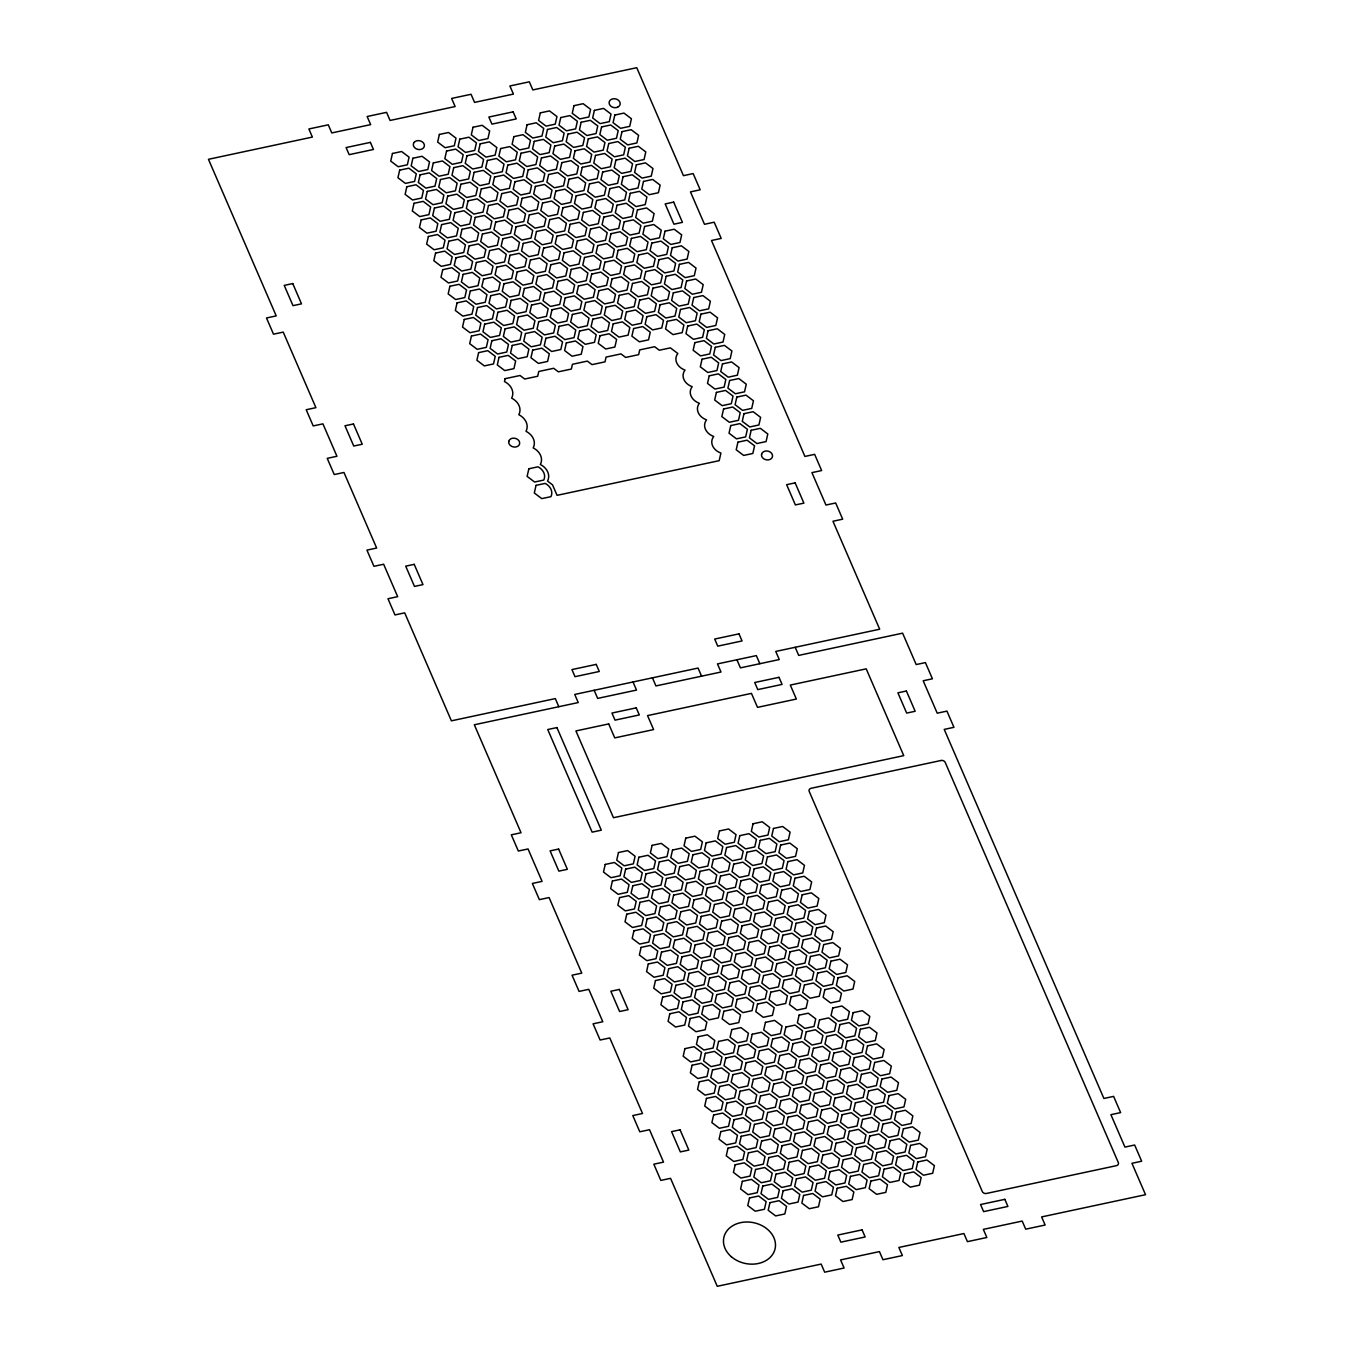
<?xml version="1.0" encoding="UTF-8"?>
<svg xmlns="http://www.w3.org/2000/svg" width="1354" height="1354" viewBox="0 0 1354 1354"><rect width="100%" height="100%" fill="white"/><g stroke="black" fill="none" stroke-linecap="round" stroke-linejoin="round"><path stroke-width="1.5" d="M795.187 647.297L798.691 655.404L902.61 633.164L916.184 664.56L925.408 662.597L932.415 678.794L923.191 680.774L937.222 713.186L946.937 711.104L953.944 727.318L944.229 729.4L1103.899 1098.466L1113.614 1096.385L1120.621 1112.599L1110.906 1114.68L1124.937 1147.092L1134.652 1145.01L1141.659 1161.224L1131.944 1163.306L1145.535 1194.702L1041.615 1216.924L1045.119 1225.031L1025.706 1229.178L1022.202 1221.071L983.342 1229.381L986.846 1237.488L967.433 1241.652L963.913 1233.545L898.87 1247.457L902.373 1255.564L882.943 1259.711L879.44 1251.604L840.58 1259.914L844.101 1268.021L824.671 1272.185L821.167 1264.077L717.248 1286.3L670.552 1178.335L660.837 1180.417L653.83 1164.203L663.528 1162.121L649.514 1129.71L639.799 1131.792L632.792 1115.578L642.507 1113.496L609.808 1037.959L600.11 1040.024L593.086 1023.827L602.801 1021.745L588.787 989.334L579.072 991.416L572.048 975.202L581.763 973.12L549.081 897.567L539.366 899.648L532.359 883.451L542.074 881.369L528.043 848.958L518.328 851.023L511.321 834.826L521.036 832.744L474.323 724.779L578.243 702.557L574.722 694.45L698.055 668.064L701.575 676.171M759.848 663.714L756.344 655.607L717.485 663.917L720.988 672.024L655.945 685.936L652.425 677.829M736.914 659.753L740.418 667.861L779.278 659.55L775.757 651.443L879.677 629.221L832.964 521.256L842.679 519.174L835.672 502.977L825.957 505.042L811.926 472.631L821.641 470.549L814.634 454.352L804.919 456.433L711.493 240.504L721.208 238.422L714.201 222.208L704.486 224.29L690.472 191.879L700.17 189.797L693.163 173.583L683.448 175.665L636.752 67.7L532.833 89.923L529.329 81.815L509.899 85.979L513.42 94.086L474.56 102.396L471.057 94.289L451.627 98.436L455.13 106.543L390.087 120.455L386.567 112.348L367.154 116.512L370.657 124.619L331.798 132.929L328.294 124.822L308.881 128.969L312.385 137.076L208.465 159.298L276.216 315.888L266.501 317.97L273.508 334.184L283.223 332.102L315.905 407.656L306.207 409.737L313.214 425.935L322.929 423.853L336.943 456.281L327.228 458.346L334.252 474.56L343.967 472.478L376.649 548.031L366.934 550.113L373.941 566.311L383.656 564.246L397.67 596.657L387.972 598.739L394.979 614.936L404.694 612.854L451.39 720.836L555.309 698.596L558.813 706.703M633.012 681.976L636.515 690.083L597.656 698.393L594.152 690.286M508.715 441.404C508.122 445.771 513.775 448.292 517.313 446.515A5.568 4.417 12.1 0 0 519.597 443.807C520.461 438.002 510.407 435.802 508.715 441.404M761.591 454.233L761.523 455.401A5.568 4.417 12.1 0 0 764.671 459.294L766.059 459.751A5.568 4.417 12.1 0 0 771.255 458.651L772.034 457.72A5.568 4.417 12.1 0 0 768.7 451.322A5.568 4.417 12.1 0 0 761.591 454.233M392.457 153.476L390.731 161.092L398.194 166.745L407.368 164.782L409.077 157.166L401.63 151.513L392.457 153.476M399.65 170.147L397.941 177.746L405.388 183.399L414.578 181.436L416.287 173.82L408.84 168.184L399.65 170.147M412.885 158.249L411.176 165.865L418.623 171.501L427.813 169.538L429.523 161.938L422.076 156.285L412.885 158.249M406.826 186.734L405.117 194.35L412.564 199.986L421.754 198.022L423.463 190.423L416.017 184.77L406.826 186.734M420.078 174.835L418.352 182.451L425.816 188.104L434.989 186.141L436.699 178.525L429.252 172.872L420.078 174.835M414.019 203.32L412.293 210.936L419.757 216.589L428.93 214.626L430.64 207.01L423.193 201.357L414.019 203.32M439.373 134.452L437.647 142.068L445.111 147.721L454.284 145.758L455.993 138.142L448.546 132.489L439.373 134.452M433.314 162.937L431.587 170.553L439.051 176.206L448.225 174.243L449.934 166.627L442.487 160.974L433.314 162.937M427.255 191.422L425.528 199.038L432.992 204.691L442.166 202.728L443.875 195.111L436.428 189.458L427.255 191.422M421.196 219.907L419.469 227.523L426.933 233.176L436.106 231.212L437.816 223.596L430.369 217.943L421.196 219.907M446.549 151.056L444.823 158.655L452.287 164.308L461.46 162.345L463.186 154.728L455.723 149.092L446.549 151.056M440.49 179.54L438.764 187.14L446.228 192.793L455.401 190.829L457.127 183.213L449.663 177.577L440.49 179.54M434.431 208.025L432.705 215.624L440.168 221.277L449.342 219.314L451.068 211.698L443.604 206.062L434.431 208.025M428.372 236.493L426.645 244.109L434.109 249.762L443.283 247.799L445.009 240.183L437.545 234.547L428.372 236.493M459.785 139.157L458.058 146.774L465.522 152.41L474.695 150.446L476.422 142.847L468.958 137.194L459.785 139.157M453.725 167.642L451.999 175.258L459.463 180.894L468.636 178.931L470.363 171.332L462.899 165.679L453.725 167.642M447.666 196.127L445.94 203.743L453.404 209.379L462.577 207.416L464.304 199.817L456.84 194.164L447.666 196.127M441.607 224.612L439.881 232.228L447.345 237.864L456.518 235.901L458.244 228.301L450.78 222.648L441.607 224.612M435.548 253.096L433.822 260.713L441.286 266.349L450.459 264.385L452.185 256.786L444.721 251.133L435.548 253.096M473.02 127.259L471.294 134.875L478.757 140.528L487.931 138.565L489.657 130.949L482.193 125.296L473.02 127.259M466.961 155.744L465.234 163.36L472.698 169.013L481.872 167.05L483.598 159.433L476.134 153.781L466.961 155.744M460.902 184.229L459.175 191.845L466.639 197.498L475.813 195.535L477.539 187.918L470.075 182.265L460.902 184.229M454.842 212.713L453.116 220.33L460.58 225.983L469.753 224.019L471.48 216.403L464.016 210.75L454.842 212.713M448.783 241.198L447.057 248.814L454.521 254.467L463.694 252.504L465.421 244.888L457.957 239.235L448.783 241.198M442.724 269.683L440.998 277.299L448.462 282.952L457.635 280.989L459.361 273.373L451.897 267.72L442.724 269.683M480.196 143.846L478.47 151.462L485.934 157.115L495.107 155.151L496.833 147.535L489.369 141.882L480.196 143.846M474.137 172.33L472.411 179.947L479.875 185.6L489.048 183.636L490.774 176.02L483.31 170.367L474.137 172.33M468.078 200.815L466.351 208.431L473.815 214.084L482.989 212.121L484.715 204.505L477.251 198.852L468.078 200.815M462.019 229.3L460.292 236.916L467.756 242.569L476.93 240.606L478.656 232.99L471.192 227.337L462.019 229.3M455.959 257.785L454.233 265.401L461.697 271.054L470.87 269.091L472.597 261.474L465.133 255.821L455.959 257.785M449.9 286.269L448.174 293.886L455.638 299.539L464.811 297.575L466.538 289.959L459.074 284.306L449.9 286.269M487.372 160.449L485.646 168.048L493.11 173.701L502.283 171.738L504.01 164.122L496.546 158.486L487.372 160.449M481.313 188.934L479.587 196.533L487.051 202.186L496.224 200.223L497.95 192.606L490.486 186.97L481.313 188.934M475.254 217.402L473.528 225.018L480.992 230.671L490.165 228.708L491.891 221.091L484.427 215.455L475.254 217.402M469.195 245.886L467.468 253.503L474.932 259.156L484.106 257.192L485.832 249.576L478.368 243.923L469.195 245.886M463.136 274.371L461.409 281.987L468.873 287.64L478.047 285.677L479.773 278.061L472.309 272.408L463.136 274.371M457.077 302.856L455.35 310.472L462.814 316.125L471.987 314.162L473.714 306.546L466.25 300.893L457.077 302.856M500.608 148.551L498.881 156.167L506.345 161.803L515.519 159.84L517.245 152.24L509.781 146.587L500.608 148.551M494.548 177.035L492.822 184.652L500.286 190.288L509.459 188.324L511.186 180.725L503.722 175.072L494.548 177.035M488.489 205.52L486.763 213.137L494.227 218.773L503.4 216.809L505.127 209.21L497.663 203.557L488.489 205.52M482.43 234.005L480.704 241.621L488.168 247.257L497.341 245.294L499.067 237.695L491.604 232.042L482.43 234.005M476.371 262.49L474.645 270.089L482.109 275.742L491.282 273.779L493.008 266.179L485.544 260.527L476.371 262.49M470.312 290.975L468.586 298.574L476.049 304.227L485.223 302.264L486.949 294.664L479.485 289.011L470.312 290.975M464.253 319.459L462.526 327.059L469.99 332.712L479.164 330.748L480.89 323.132L473.426 317.496L464.253 319.459M513.843 136.652L512.117 144.269L519.581 149.922L528.754 147.958L530.48 140.342L523.016 134.689L513.843 136.652M507.784 165.137L506.057 172.753L513.521 178.406L522.695 176.443L524.421 168.827L516.957 163.174L507.784 165.137M501.725 193.622L499.998 201.238L507.462 206.891L516.636 204.928L518.362 197.312L510.898 191.659L501.725 193.622M495.666 222.107L493.939 229.723L501.403 235.376L510.576 233.413L512.303 225.796L504.839 220.143L495.666 222.107M489.606 250.592L487.88 258.208L495.344 263.861L504.517 261.897L506.244 254.281L498.78 248.628L489.606 250.592M483.547 279.076L481.821 286.693L489.285 292.346L498.458 290.382L500.185 282.766L492.721 277.113L483.547 279.076M477.488 307.561L475.762 315.177L483.226 320.83L492.399 318.867L494.125 311.251L486.661 305.598L477.488 307.561M471.429 336.046L469.703 343.662L477.167 349.315L486.34 347.352L488.066 339.736L480.602 334.083L471.429 336.046M527.078 124.754L525.352 132.37L532.816 138.023L541.989 136.06L543.716 128.444L536.252 122.791L527.078 124.754M521.019 153.239L519.293 160.855L526.757 166.508L535.93 164.545L537.656 156.929L530.193 151.276L521.019 153.239M514.96 181.724L513.234 189.34L520.698 194.993L529.871 193.03L531.597 185.413L524.133 179.76L514.96 181.724M508.901 210.208L507.175 217.825L514.638 223.478L523.812 221.514L525.538 213.898L518.074 208.245L508.901 210.208M502.842 238.693L501.132 246.31L508.579 251.962L517.753 249.999L519.479 242.383L512.015 236.73L502.842 238.693M496.783 267.178L495.073 274.794L502.52 280.447L511.694 278.484L513.42 270.868L505.956 265.215L496.783 267.178M490.723 295.663L489.014 303.279L496.461 308.932L505.634 306.969L507.361 299.352L499.897 293.7L490.723 295.663M484.664 324.148L482.955 331.764L490.402 337.417L499.575 335.453L501.302 327.837L493.838 322.184L484.664 324.148M478.605 352.632L476.896 360.249L484.343 365.902L493.516 363.938L495.242 356.322L487.778 350.669L478.605 352.632M540.314 112.873L538.604 120.472L546.051 126.125L555.225 124.162L556.951 116.546L549.487 110.91L540.314 112.873M534.255 141.358L532.545 148.957L539.992 154.61L549.165 152.647L550.892 145.03L543.428 139.394L534.255 141.358M528.195 169.825L526.486 177.442L533.933 183.095L543.106 181.131L544.833 173.515L537.369 167.879L528.195 169.825M522.136 198.31L520.427 205.926L527.874 211.579L537.047 209.616L538.774 202L531.31 196.347L522.136 198.31M516.077 226.795L514.368 234.411L521.815 240.064L530.988 238.101L532.714 230.485L525.25 224.832L516.077 226.795M510.018 255.28L508.309 262.896L515.756 268.549L524.929 266.586L526.655 258.969L519.191 253.316L510.018 255.28M503.959 283.765L502.249 291.381L509.696 297.034L518.87 295.07L520.596 287.454L513.132 281.801L503.959 283.765M497.9 312.249L496.19 319.866L503.637 325.519L512.811 323.555L514.537 315.939L507.073 310.286L497.9 312.249M491.841 340.734L490.131 348.35L497.578 354.003L506.751 352.04L508.478 344.424L501.014 338.771L491.841 340.734M547.49 129.459L545.78 137.076L553.227 142.712L562.401 140.748L564.127 133.149L556.663 127.496L547.49 129.459M541.431 157.944L539.721 165.56L547.168 171.196L556.342 169.233L558.068 161.634L550.604 155.981L541.431 157.944M535.372 186.429L533.662 194.045L541.109 199.681L550.283 197.718L552.009 190.119L544.545 184.466L535.372 186.429M529.312 214.914L527.603 222.53L535.05 228.166L544.223 226.203L545.95 218.603L538.486 212.95L529.312 214.914M523.253 243.398L521.544 250.998L528.991 256.651L538.164 254.687L539.891 247.088L532.427 241.435L523.253 243.398M517.194 271.883L515.485 279.483L522.932 285.135L532.105 283.172L533.831 275.573L526.367 269.92L517.194 271.883M511.135 300.368L509.426 307.967L516.873 313.62L526.063 311.657L527.772 304.041L520.308 298.405L511.135 300.368M505.076 328.853L503.366 336.452L510.813 342.105L520.004 340.142L521.713 332.525L514.266 326.889L505.076 328.853M499.017 357.338L497.307 364.937L504.754 370.59L513.945 368.627L515.654 361.01L508.207 355.374L499.017 357.338M560.725 117.561L559.016 125.177L566.463 130.83L575.653 128.867L577.363 121.251L569.916 115.598L560.725 117.561M554.666 146.046L552.957 153.662L560.404 159.315L569.594 157.352L571.303 149.735L563.856 144.083L554.666 146.046M548.607 174.531L546.898 182.147L554.345 187.8L563.535 185.836L565.244 178.22L557.797 172.567L548.607 174.531M542.548 203.015L540.838 210.632L548.285 216.285L557.476 214.321L559.185 206.705L551.738 201.052L542.548 203.015M536.489 231.5L534.779 239.116L542.226 244.769L551.416 242.806L553.126 235.19L545.679 229.537L536.489 231.5M530.429 259.985L528.72 267.601L536.167 273.254L545.357 271.291L547.067 263.675L539.62 258.022L530.429 259.985M524.37 288.47L522.661 296.086L530.108 301.739L539.298 299.776L541.008 292.159L533.561 286.506L524.37 288.47M518.311 316.954L516.602 324.571L524.049 330.207L533.239 328.26L534.948 320.644L527.501 314.991L518.311 316.954M512.252 345.439L510.543 353.055L517.99 358.692L527.18 356.728L528.889 349.129L521.442 343.476L512.252 345.439M505.127 378.68L504.483 381.54A15.96 12.66 12.1 0 1 511.66 398.127A15.96 12.66 12.1 0 1 518.836 414.713A15.96 12.66 12.1 0 1 526.012 431.3A15.96 12.66 12.1 0 1 533.188 447.903A15.96 12.66 12.1 0 1 540.364 464.49A15.96 12.66 12.1 0 1 547.541 481.076L552.534 484.85L557.069 495.344L719.194 460.665L720.903 453.065A13.709 10.883 12.1 0 1 713.727 436.462A13.709 10.883 12.1 0 1 706.551 419.875A13.709 10.883 12.1 0 1 699.375 403.289A13.709 10.883 12.1 0 1 692.199 386.702A13.709 10.883 12.1 0 1 685.022 370.099A13.709 10.883 12.1 0 1 677.846 353.512L670.382 347.86L659.313 350.229L654.642 346.709L639.731 349.891L638.648 354.646L625.65 357.439L620.995 353.902L606.067 357.084L605.001 361.856L592.003 364.632L587.348 361.095L572.42 364.294L571.354 369.05L558.356 371.825L553.684 368.288L538.774 371.487L537.69 376.243L524.709 379.018L520.038 375.498L505.127 378.68M573.961 105.663L572.251 113.279L579.698 118.932L588.888 116.969L590.598 109.352L583.151 103.699L573.961 105.663M567.901 134.148L566.192 141.764L573.639 147.417L582.829 145.453L584.539 137.837L577.092 132.184L567.901 134.148M561.842 162.632L560.133 170.249L567.58 175.902L576.77 173.938L578.48 166.322L571.033 160.669L561.842 162.632M555.783 191.117L554.074 198.733L561.521 204.386L570.711 202.423L572.42 194.807L564.973 189.154L555.783 191.117M549.724 219.602L548.015 227.218L555.462 232.871L564.652 230.908L566.361 223.292L558.914 217.639L549.724 219.602M543.665 248.087L541.955 255.703L549.402 261.356L558.593 259.393L560.302 251.776L552.855 246.123L543.665 248.087M537.606 276.571L535.896 284.188L543.343 289.841L552.534 287.877L554.243 280.261L546.796 274.608L537.606 276.571M531.547 305.056L529.837 312.672L537.284 318.325L546.474 316.362L548.184 308.746L540.737 303.093L531.547 305.056M525.487 333.541L523.778 341.157L531.225 346.81L540.415 344.847L542.125 337.231L534.678 331.578L525.487 333.541M581.137 122.266L579.427 129.866L586.874 135.518L596.065 133.555L597.774 125.939L590.327 120.303L581.137 122.266M575.078 150.734L573.368 158.35L580.815 164.003L590.005 162.04L591.715 154.424L584.268 148.788L575.078 150.734M569.018 179.219L567.309 186.835L574.756 192.488L583.946 190.525L585.656 182.908L578.209 177.256L569.018 179.219M562.959 207.704L561.25 215.32L568.697 220.973L577.887 219.01L579.597 211.393L572.15 205.74L562.959 207.704M556.9 236.188L555.191 243.805L562.638 249.458L571.828 247.494L573.537 239.878L566.09 234.225L556.9 236.188M550.841 264.673L549.132 272.289L556.579 277.942L565.769 275.979L567.478 268.363L560.031 262.71L550.841 264.673M544.782 293.158L543.072 300.774L550.519 306.427L559.71 304.464L561.419 296.848L553.972 291.195L544.782 293.158M538.723 321.643L537.013 329.259L544.46 334.912L553.651 332.949L555.36 325.332L547.913 319.679L538.723 321.643M532.664 350.127L530.954 357.744L538.401 363.397L547.591 361.433L549.301 353.817L541.854 348.164L532.664 350.127M594.372 110.368L592.663 117.984L600.11 123.62L609.3 121.657L611.009 114.058L603.562 108.405L594.372 110.368M588.313 138.853L586.604 146.469L594.051 152.105L603.241 150.142L604.95 142.542L597.503 136.889L588.313 138.853M582.254 167.337L580.544 174.954L587.991 180.59L597.182 178.626L598.891 171.027L591.444 165.374L582.254 167.337M576.195 195.822L574.485 203.422L581.932 209.075L591.123 207.111L592.832 199.512L585.385 193.859L576.195 195.822M570.136 224.307L568.426 231.906L575.873 237.559L585.063 235.596L586.773 227.997L579.326 222.344L570.136 224.307M564.093 252.792L562.367 260.391L569.831 266.044L579.004 264.081L580.714 256.481L573.267 250.828L564.093 252.792M558.034 281.277L556.308 288.876L563.772 294.529L572.945 292.566L574.655 284.949L567.208 279.313L558.034 281.277M551.975 309.761L550.249 317.361L557.713 323.014L566.886 321.05L568.595 313.434L561.148 307.798L551.975 309.761M545.916 338.246L544.19 345.845L551.653 351.498L560.827 349.535L562.536 341.919L555.089 336.283L545.916 338.246M601.565 126.954L599.839 134.571L607.303 140.224L616.476 138.26L618.186 130.644L610.739 124.991L601.565 126.954M595.506 155.439L593.78 163.055L601.244 168.708L610.417 166.745L612.126 159.129L604.679 153.476L595.506 155.439M589.447 183.924L587.721 191.54L595.185 197.193L604.358 195.23L606.067 187.614L598.62 181.961L589.447 183.924M583.388 212.409L581.661 220.025L589.125 225.678L598.299 223.715L600.008 216.098L592.561 210.445L583.388 212.409M577.329 240.894L575.602 248.51L583.066 254.163L592.24 252.199L593.949 244.583L586.502 238.93L577.329 240.894M571.27 269.378L569.543 276.995L577.007 282.647L586.18 280.684L587.89 273.068L580.443 267.415L571.27 269.378M565.21 297.863L563.484 305.479L570.948 311.115L580.121 309.169L581.831 301.553L574.384 295.9L565.21 297.863M559.151 326.348L557.425 333.964L564.889 339.6L574.062 337.637L575.772 330.037L568.325 324.385L559.151 326.348M528.855 468.772L527.129 476.388L534.593 482.024L543.766 480.061A13.015 10.324 12.1 0 0 538.029 466.808L528.855 468.772M614.801 115.056L613.074 122.672L620.538 128.325L629.712 126.362L631.421 118.746L623.974 113.093L614.801 115.056M608.741 143.541L607.015 151.157L614.479 156.81L623.652 154.847L625.362 147.231L617.915 141.578L608.741 143.541M602.682 172.026L600.956 179.642L608.42 185.295L617.593 183.332L619.303 175.715L611.856 170.062L602.682 172.026M596.623 200.51L594.897 208.127L602.361 213.78L611.534 211.816L613.244 204.2L605.797 198.547L596.623 200.51M590.564 228.995L588.838 236.612L596.302 242.264L605.475 240.301L607.184 232.685L599.737 227.032L590.564 228.995M584.505 257.48L582.779 265.096L590.242 270.749L599.416 268.786L601.125 261.17L593.678 255.517L584.505 257.48M578.446 285.965L576.719 293.581L584.183 299.234L593.357 297.271L595.066 289.654L587.619 284.002L578.446 285.965M572.387 314.45L570.66 322.066L578.124 327.719L587.298 325.755L589.007 318.139L581.56 312.486L572.387 314.45M566.327 342.934L564.601 350.551L572.065 356.204L581.238 354.24L582.965 346.624L575.501 340.971L566.327 342.934M536.032 485.358L534.305 492.974L541.769 498.627L550.943 496.664A13.015 10.324 12.1 0 0 545.205 483.395L536.032 485.358M621.977 131.643L620.25 139.259L627.714 144.912L636.888 142.949L638.614 135.332L631.15 129.696L621.977 131.643M615.918 160.127L614.191 167.744L621.655 173.397L630.829 171.433L632.555 163.817L625.091 158.164L615.918 160.127M609.859 188.612L608.132 196.228L615.596 201.881L624.769 199.918L626.496 192.302L619.032 186.649L609.859 188.612M603.799 217.097L602.073 224.713L609.537 230.366L618.71 228.403L620.437 220.787L612.973 215.134L603.799 217.097M597.74 245.582L596.014 253.198L603.478 258.851L612.651 256.888L614.377 249.271L606.914 243.618L597.74 245.582M591.681 274.067L589.955 281.683L597.419 287.336L606.592 285.372L608.318 277.756L600.854 272.103L591.681 274.067M585.622 302.551L583.896 310.168L591.359 315.82L600.533 313.857L602.259 306.241L594.795 300.588L585.622 302.551M579.563 331.036L577.836 338.652L585.3 344.305L594.474 342.342L596.2 334.726L588.736 329.073L579.563 331.036M629.153 148.246L627.427 155.862L634.891 161.498L644.064 159.535L645.79 151.936L638.326 146.283L629.153 148.246M623.094 176.731L621.368 184.33L628.831 189.983L638.005 188.02L639.731 180.42L632.267 174.768L623.094 176.731M617.035 205.216L615.308 212.815L622.772 218.468L631.946 216.505L633.672 208.905L626.208 203.252L617.035 205.216M610.976 233.7L609.249 241.3L616.713 246.953L625.886 244.989L627.613 237.373L620.149 231.737L610.976 233.7M604.916 262.185L603.19 269.784L610.654 275.437L619.827 273.474L621.554 265.858L614.09 260.222L604.916 262.185M598.857 290.67L597.131 298.269L604.595 303.922L613.768 301.959L615.495 294.343L608.031 288.707L598.857 290.67M592.798 319.155L591.072 326.754L598.536 332.407L607.709 330.444L609.435 322.827L601.971 317.191L592.798 319.155M636.329 164.833L634.603 172.449L642.067 178.102L651.24 176.138L652.966 168.522L645.503 162.869L636.329 164.833M630.27 193.317L628.544 200.934L636.008 206.587L645.181 204.623L646.907 197.007L639.443 191.354L630.27 193.317M624.211 221.802L622.485 229.418L629.948 235.071L639.122 233.108L640.848 225.492L633.384 219.839L624.211 221.802M618.152 250.287L616.425 257.903L623.889 263.539L633.063 261.593L634.789 253.977L627.325 248.324L618.152 250.287M612.093 278.772L610.366 286.388L617.83 292.024L627.004 290.061L628.73 282.461L621.266 276.808L612.093 278.772M606.033 307.256L604.307 314.873L611.771 320.509L620.944 318.545L622.671 310.946L615.207 305.293L606.033 307.256M599.974 335.741L598.248 343.357L605.712 348.993L614.885 347.03L616.612 339.431L609.148 333.778L599.974 335.741M643.505 181.419L641.779 189.035L649.243 194.688L658.416 192.725L660.143 185.109L652.679 179.456L643.505 181.419M637.446 209.904L635.72 217.52L643.184 223.173L652.357 221.21L654.084 213.593L646.62 207.941L637.446 209.904M631.387 238.389L629.661 246.005L637.125 251.658L646.298 249.695L648.024 242.078L640.56 236.425L631.387 238.389M625.328 266.873L623.602 274.49L631.066 280.143L640.239 278.179L641.965 270.563L634.501 264.91L625.328 266.873M619.269 295.358L617.542 302.974L625.006 308.627L634.18 306.664L635.906 299.048L628.442 293.395L619.269 295.358M613.21 323.843L611.483 331.459L618.947 337.112L628.121 335.149L629.847 327.533L622.383 321.88L613.21 323.843M644.622 226.49L642.896 234.107L650.36 239.76L659.533 237.796L661.26 230.18L653.796 224.527L644.622 226.49M638.563 254.975L636.837 262.591L644.301 268.244L653.474 266.281L655.201 258.665L647.737 253.012L638.563 254.975M632.504 283.46L630.778 291.076L638.242 296.729L647.415 294.766L649.141 287.15L641.678 281.497L632.504 283.46M626.445 311.945L624.719 319.561L632.183 325.214L641.356 323.251L643.082 315.634L635.618 309.981L626.445 311.945M651.799 243.094L650.072 250.693L657.536 256.346L666.71 254.383L668.436 246.767L660.972 241.13L651.799 243.094M645.74 271.579L644.013 279.178L651.477 284.831L660.65 282.868L662.377 275.251L654.913 269.615L645.74 271.579M639.68 300.063L637.954 307.663L645.418 313.316L654.591 311.352L656.318 303.736L648.854 298.1L639.68 300.063M633.621 328.548L631.895 336.147L639.359 341.8L648.532 339.837L650.258 332.221L642.795 326.585L633.621 328.548M665.034 231.195L663.308 238.812L670.772 244.448L679.945 242.501L681.671 234.885L674.207 229.232L665.034 231.195M658.975 259.68L657.249 267.297L664.712 272.933L673.886 270.969L675.612 263.37L668.148 257.717L658.975 259.68M652.916 288.165L651.189 295.781L658.653 301.417L667.827 299.454L669.553 291.855L662.089 286.202L652.916 288.165M646.857 316.65L645.13 324.266L652.594 329.902L661.767 327.939L663.494 320.339L656.03 314.687L646.857 316.65M672.21 247.782L670.501 255.398L677.948 261.051L687.121 259.088L688.847 251.472L681.384 245.819L672.21 247.782M666.151 276.267L664.442 283.883L671.889 289.536L681.062 287.573L682.788 279.956L675.324 274.303L666.151 276.267M660.092 304.752L658.382 312.368L665.829 318.021L675.003 316.057L676.729 308.441L669.265 302.788L660.092 304.752M679.386 264.368L677.677 271.985L685.124 277.638L694.297 275.674L696.024 268.058L688.56 262.405L679.386 264.368M673.327 292.853L671.618 300.47L679.065 306.122L688.238 304.159L689.965 296.543L682.501 290.89L673.327 292.853M667.268 321.338L665.559 328.954L673.006 334.607L682.179 332.644L683.905 325.028L676.441 319.375L667.268 321.338M686.563 280.972L684.853 288.571L692.3 294.224L701.474 292.261L703.2 284.645L695.736 279.009L686.563 280.972M680.503 309.457L678.794 317.056L686.241 322.709L695.431 320.746L697.141 313.129L689.694 307.493L680.503 309.457M693.739 297.558L692.029 305.175L699.476 310.811L708.667 308.847L710.376 301.248L702.929 295.595L693.739 297.558M687.68 326.043L685.97 333.659L693.417 339.295L702.608 337.332L704.317 329.733L696.87 324.08L687.68 326.043M700.915 314.145L699.206 321.761L706.653 327.414L715.843 325.451L717.552 317.835L710.105 312.182L700.915 314.145M694.856 342.63L693.146 350.246L700.593 355.899L709.784 353.936L711.493 346.319L704.046 340.666L694.856 342.63M708.091 330.731L706.382 338.348L713.829 344.001L723.019 342.037L724.728 334.421L717.281 328.768L708.091 330.731M702.032 359.216L700.323 366.832L707.77 372.485L716.96 370.522L718.669 362.906L711.222 357.253L702.032 359.216M715.284 347.335L713.558 354.934L721.022 360.587L730.195 358.624L731.905 351.008L724.458 345.372L715.284 347.335M709.225 375.82L707.499 383.419L714.963 389.072L724.136 387.109L725.846 379.492L718.399 373.856L709.225 375.82M605.221 864.444L603.495 872.044L610.959 877.697L620.132 875.733L621.858 868.117L614.394 862.481L605.221 864.444M722.461 363.921L720.734 371.538L728.198 377.174L737.371 375.21L739.081 367.611L731.634 361.958L722.461 363.921M716.401 392.406L714.675 400.022L722.139 405.658L731.312 403.695L733.022 396.096L725.575 390.443L716.401 392.406M618.456 852.546L616.73 860.162L624.194 865.798L633.367 863.835L635.094 856.236L627.63 850.583L618.456 852.546M612.397 881.031L610.671 888.647L618.135 894.283L627.308 892.32L629.035 884.721L621.571 879.068L612.397 881.031M729.637 380.508L727.91 388.124L735.374 393.777L744.548 391.814L746.274 384.197L738.81 378.545L729.637 380.508M723.578 408.993L721.851 416.609L729.315 422.262L738.489 420.299L740.215 412.682L732.751 407.029L723.578 408.993M625.633 869.133L623.906 876.749L631.37 882.402L640.544 880.438L642.27 872.822L634.806 867.169L625.633 869.133M619.573 897.617L617.847 905.234L625.311 910.887L634.484 908.923L636.211 901.307L628.747 895.654L619.573 897.617M736.813 397.094L735.087 404.711L742.551 410.364L751.724 408.4L753.45 400.784L745.986 395.131L736.813 397.094M730.754 425.579L729.027 433.195L736.491 438.848L745.665 436.885L747.391 429.269L739.927 423.616L730.754 425.579M638.868 857.234L637.142 864.851L644.606 870.504L653.779 868.54L655.505 860.924L648.041 855.271L638.868 857.234M632.809 885.719L631.082 893.335L638.546 898.988L647.72 897.025L649.446 889.409L641.982 883.756L632.809 885.719M626.75 914.204L625.023 921.82L632.487 927.473L641.661 925.51L643.387 917.894L635.923 912.241L626.75 914.204M743.989 413.681L742.263 421.297L749.727 426.95L758.9 424.987L760.626 417.37L753.162 411.718L743.989 413.681M737.93 442.166L736.204 449.782L743.668 455.435L752.841 453.472L754.567 445.855L747.103 440.202L737.93 442.166M652.103 845.353L650.377 852.952L657.841 858.605L667.014 856.642L668.741 849.026L661.277 843.39L652.103 845.353M646.044 873.838L644.318 881.437L651.782 887.09L660.955 885.127L662.681 877.51L655.218 871.874L646.044 873.838M639.985 902.323L638.259 909.922L645.723 915.575L654.896 913.611L656.622 905.995L649.158 900.359L639.985 902.323M633.926 930.807L632.2 938.407L639.663 944.06L648.837 942.096L650.563 934.48L643.099 928.844L633.926 930.807M751.165 430.284L749.439 437.884L756.903 443.537L766.076 441.573L767.803 433.974L760.339 428.321L751.165 430.284M659.28 861.939L657.553 869.556L665.017 875.192L674.19 873.228L675.917 865.629L668.453 859.976L659.28 861.939M653.22 890.424L651.494 898.04L658.958 903.677L668.131 901.713L669.858 894.114L662.394 888.461L653.22 890.424M647.161 918.909L645.435 926.525L652.899 932.161L662.072 930.198L663.798 922.599L656.335 916.946L647.161 918.909M641.102 947.394L639.376 955.01L646.84 960.646L656.013 958.683L657.739 951.083L650.275 945.43L641.102 947.394M672.515 850.041L670.789 857.657L678.252 863.31L687.426 861.347L689.152 853.731L681.688 848.078L672.515 850.041M666.456 878.526L664.746 886.142L672.193 891.795L681.367 889.832L683.093 882.216L675.629 876.563L666.456 878.526M660.397 907.011L658.687 914.627L666.134 920.28L675.308 918.317L677.034 910.7L669.57 905.047L660.397 907.011M654.337 935.496L652.628 943.112L660.075 948.765L669.248 946.801L670.975 939.185L663.511 933.532L654.337 935.496M648.278 963.98L646.569 971.597L654.016 977.249L663.189 975.286L664.916 967.67L657.452 962.017L648.278 963.98M685.75 838.143L684.041 845.759L691.488 851.412L700.661 849.449L702.387 841.833L694.924 836.18L685.75 838.143M679.691 866.628L677.982 874.244L685.429 879.897L694.602 877.934L696.328 870.317L688.864 864.664L679.691 866.628M673.632 895.112L671.923 902.729L679.369 908.382L688.543 906.418L690.269 898.802L682.805 893.149L673.632 895.112M667.573 923.597L665.863 931.214L673.31 936.866L682.484 934.903L684.21 927.287L676.746 921.634L667.573 923.597M661.514 952.082L659.804 959.698L667.251 965.351L676.425 963.388L678.151 955.772L670.687 950.119L661.514 952.082M655.454 980.567L653.745 988.183L661.192 993.836L670.365 991.873L672.092 984.256L664.628 978.604L655.454 980.567M692.926 854.746L691.217 862.346L698.664 867.999L707.837 866.035L709.564 858.419L702.1 852.783L692.926 854.746M686.867 883.231L685.158 890.83L692.605 896.483L701.778 894.52L703.505 886.904L696.041 881.268L686.867 883.231M680.808 911.716L679.099 919.315L686.546 924.968L695.719 923.005L697.445 915.389L689.981 909.753L680.808 911.716M674.749 940.201L673.04 947.8L680.487 953.453L689.66 951.49L691.386 943.873L683.922 938.237L674.749 940.201M668.69 968.685L666.98 976.285L674.427 981.938L683.618 979.974L685.327 972.358L677.863 966.722L668.69 968.685M662.631 997.153L660.921 1004.77L668.368 1010.422L677.559 1008.459L679.268 1000.843L671.821 995.207L662.631 997.153M706.162 842.848L704.452 850.464L711.899 856.1L721.09 854.137L722.799 846.538L715.352 840.885L706.162 842.848M700.103 871.333L698.393 878.949L705.84 884.585L715.03 882.622L716.74 875.022L709.293 869.37L700.103 871.333M694.043 899.818L692.334 907.434L699.781 913.07L708.971 911.107L710.681 903.507L703.234 897.854L694.043 899.818M687.984 928.302L686.275 935.919L693.722 941.555L702.912 939.591L704.622 931.992L697.175 926.339L687.984 928.302M681.925 956.787L680.216 964.403L687.663 970.039L696.853 968.076L698.562 960.477L691.115 954.824L681.925 956.787M675.866 985.272L674.157 992.888L681.604 998.524L690.794 996.561L692.503 988.962L685.056 983.309L675.866 985.272M669.807 1013.757L668.097 1021.373L675.544 1027.009L684.735 1025.046L686.444 1017.446L678.997 1011.793L669.807 1013.757M719.397 830.95L717.688 838.566L725.135 844.219L734.325 842.256L736.034 834.639L728.587 828.986L719.397 830.95M713.338 859.435L711.629 867.051L719.076 872.704L728.266 870.74L729.975 863.124L722.528 857.471L713.338 859.435M707.279 887.919L705.569 895.536L713.016 901.189L722.207 899.225L723.916 891.609L716.469 885.956L707.279 887.919M701.22 916.404L699.51 924.02L706.957 929.673L716.148 927.71L717.857 920.094L710.41 914.441L701.22 916.404M695.161 944.889L693.451 952.505L700.898 958.158L710.088 956.195L711.798 948.579L704.351 942.926L695.161 944.889M689.101 973.374L687.392 980.99L694.839 986.643L704.029 984.68L705.739 977.063L698.292 971.41L689.101 973.374M683.042 1001.858L681.333 1009.475L688.78 1015.128L697.97 1013.164L699.679 1005.548L692.232 999.895L683.042 1001.858M726.573 847.536L724.864 855.153L732.311 860.805L741.501 858.842L743.211 851.226L735.764 845.573L726.573 847.536M720.514 876.021L718.805 883.637L726.252 889.29L735.442 887.327L737.151 879.711L729.704 874.058L720.514 876.021M714.455 904.506L712.746 912.122L720.193 917.775L729.383 915.812L731.092 908.195L723.645 902.543L714.455 904.506M708.396 932.991L706.686 940.607L714.133 946.26L723.324 944.297L725.033 936.68L717.586 931.027L708.396 932.991M702.337 961.475L700.627 969.092L708.074 974.745L717.265 972.781L718.974 965.165L711.527 959.512L702.337 961.475M696.278 989.96L694.568 997.576L702.015 1003.229L711.205 1001.266L712.915 993.65L705.468 987.997L696.278 989.96M690.218 1018.445L688.509 1026.061L695.956 1031.714L705.146 1029.751L706.856 1022.135L699.409 1016.482L690.218 1018.445M684.904 1048.656L683.195 1056.255L690.642 1061.908L699.832 1059.945L701.541 1052.329L694.094 1046.693L684.904 1048.656M739.809 835.655L738.099 843.254L745.546 848.907L754.737 846.944L756.446 839.328L748.999 833.692L739.809 835.655M733.75 864.14L732.04 871.739L739.487 877.392L748.677 875.429L750.387 867.812L742.94 862.176L733.75 864.14M727.69 892.624L725.981 900.224L733.428 905.877L742.618 903.913L744.328 896.297L736.881 890.661L727.69 892.624M721.648 921.109L719.922 928.709L727.386 934.362L736.559 932.398L738.268 924.782L730.822 919.146L721.648 921.109M715.589 949.577L713.863 957.193L721.327 962.846L730.5 960.883L732.209 953.267L724.762 947.631L715.589 949.577M709.53 978.062L707.803 985.678L715.267 991.331L724.441 989.368L726.15 981.752L718.703 976.116L709.53 978.062M703.471 1006.547L701.744 1014.163L709.208 1019.816L718.382 1017.853L720.091 1010.236L712.644 1004.583L703.471 1006.547M698.139 1036.758L696.43 1044.374L703.877 1050.01L713.067 1048.047L714.777 1040.447L707.33 1034.794L698.139 1036.758M692.08 1065.243L690.371 1072.859L697.818 1078.495L707.008 1076.532L708.717 1068.932L701.27 1063.279L692.08 1065.243M753.061 823.757L751.335 831.373L758.799 837.009L767.972 835.046L769.681 827.446L762.234 821.793L753.061 823.757M747.002 852.241L745.275 859.858L752.739 865.494L761.913 863.53L763.622 855.931L756.175 850.278L747.002 852.241M740.943 880.726L739.216 888.342L746.68 893.979L755.854 892.015L757.563 884.416L750.116 878.763L740.943 880.726M734.883 909.211L733.157 916.827L740.621 922.463L749.794 920.5L751.504 912.901L744.057 907.248L734.883 909.211M728.824 937.696L727.098 945.312L734.562 950.948L743.735 948.985L745.445 941.385L737.998 935.732L728.824 937.696M722.765 966.181L721.039 973.797L728.503 979.433L737.676 977.47L739.386 969.87L731.939 964.217L722.765 966.181M716.706 994.665L714.98 1002.282L722.444 1007.918L731.617 1005.954L733.326 998.355L725.879 992.702L716.706 994.665M705.316 1053.344L703.606 1060.961L711.053 1066.613L720.243 1064.65L721.953 1057.034L714.506 1051.381L705.316 1053.344M699.256 1081.829L697.547 1089.445L704.994 1095.098L714.184 1093.135L715.894 1085.519L708.447 1079.866L699.256 1081.829M760.237 840.343L758.511 847.959L765.975 853.612L775.148 851.649L776.857 844.033L769.41 838.38L760.237 840.343M754.178 868.828L752.452 876.444L759.916 882.097L769.089 880.134L770.798 872.518L763.351 866.865L754.178 868.828M748.119 897.313L746.392 904.929L753.856 910.582L763.03 908.619L764.739 901.002L757.292 895.349L748.119 897.313M742.06 925.797L740.333 933.414L747.797 939.067L756.971 937.103L758.68 929.487L751.233 923.834L742.06 925.797M736.001 954.282L734.274 961.899L741.738 967.551L750.911 965.588L752.621 957.972L745.174 952.319L736.001 954.282M729.941 982.767L728.215 990.383L735.679 996.036L744.852 994.073L746.562 986.457L739.115 980.804L729.941 982.767M723.882 1011.252L722.156 1018.868L729.62 1024.521L738.793 1022.558L740.52 1014.941L733.056 1009.289L723.882 1011.252M718.568 1041.446L716.841 1049.062L724.305 1054.715L733.479 1052.752L735.188 1045.136L727.741 1039.483L718.568 1041.446M712.509 1069.931L710.782 1077.547L718.246 1083.2L727.42 1081.237L729.129 1073.62L721.682 1067.967L712.509 1069.931M706.449 1098.416L704.723 1106.032L712.187 1111.685L721.36 1109.721L723.07 1102.105L715.623 1096.452L706.449 1098.416M773.472 828.445L771.746 836.061L779.21 841.714L788.383 839.751L790.11 832.135L782.646 826.482L773.472 828.445M767.413 856.93L765.687 864.546L773.151 870.199L782.324 868.236L784.051 860.619L776.587 854.966L767.413 856.93M761.354 885.414L759.628 893.031L767.092 898.684L776.265 896.72L777.991 889.104L770.528 883.451L761.354 885.414M755.295 913.899L753.569 921.515L761.033 927.168L770.206 925.205L771.932 917.589L764.468 911.936L755.295 913.899M749.236 942.384L747.51 950L754.973 955.653L764.147 953.69L765.873 946.074L758.409 940.421L749.236 942.384M743.177 970.869L741.45 978.485L748.914 984.138L758.088 982.175L759.814 974.558L752.35 968.905L743.177 970.869M737.118 999.354L735.391 1006.97L742.855 1012.623L752.029 1010.659L753.755 1003.043L746.291 997.39L737.118 999.354M731.803 1029.565L730.077 1037.164L737.541 1042.817L746.714 1040.854L748.423 1033.237L740.976 1027.601L731.803 1029.565M725.744 1058.049L724.018 1065.649L731.482 1071.302L740.655 1069.338L742.364 1061.722L734.917 1056.086L725.744 1058.049M719.685 1086.534L717.958 1094.134L725.422 1099.786L734.596 1097.823L736.305 1090.207L728.858 1084.571L719.685 1086.534M713.626 1115.002L711.899 1122.618L719.363 1128.271L728.537 1126.308L730.246 1118.692L722.799 1113.056L713.626 1115.002M780.649 845.048L778.922 852.648L786.386 858.301L795.56 856.337L797.286 848.721L789.822 843.085L780.649 845.048M774.59 873.533L772.863 881.132L780.327 886.785L789.5 884.822L791.227 877.206L783.763 871.57L774.59 873.533M768.53 902.018L766.804 909.617L774.268 915.27L783.441 913.307L785.168 905.691L777.704 900.055L768.53 902.018M762.471 930.486L760.745 938.102L768.209 943.755L777.382 941.792L779.109 934.175L771.645 928.539L762.471 930.486M756.412 958.971L754.686 966.587L762.15 972.24L771.323 970.276L773.049 962.66L765.585 957.007L756.412 958.971M750.353 987.455L748.627 995.072L756.091 1000.724L765.264 998.761L766.99 991.145L759.526 985.492L750.353 987.455M738.979 1046.151L737.253 1053.767L744.717 1059.403L753.89 1057.44L755.6 1049.841L748.153 1044.188L738.979 1046.151M732.92 1074.636L731.194 1082.252L738.658 1087.888L747.831 1085.925L749.557 1078.326L742.094 1072.673L732.92 1074.636M726.861 1103.121L725.135 1110.737L732.599 1116.373L741.772 1114.41L743.498 1106.81L736.034 1101.157L726.861 1103.121M720.802 1131.605L719.076 1139.222L726.539 1144.858L735.713 1142.894L737.439 1135.295L729.975 1129.642L720.802 1131.605M787.825 861.635L786.099 869.251L793.562 874.887L802.736 872.924L804.462 865.324L796.998 859.672L787.825 861.635M781.766 890.12L780.039 897.736L787.503 903.372L796.677 901.409L798.403 893.809L790.939 888.156L781.766 890.12M775.707 918.604L773.98 926.221L781.444 931.857L790.618 929.893L792.344 922.294L784.88 916.641L775.707 918.604M769.647 947.089L767.921 954.705L775.385 960.341L784.558 958.378L786.285 950.779L778.821 945.126L769.647 947.089M763.588 975.574L761.862 983.173L769.326 988.826L778.499 986.863L780.226 979.264L772.762 973.611L763.588 975.574M757.529 1004.059L755.803 1011.658L763.267 1017.311L772.44 1015.348L774.166 1007.748L766.702 1002.095L757.529 1004.059M752.215 1034.253L750.488 1041.869L757.952 1047.522L767.126 1045.559L768.852 1037.943L761.388 1032.29L752.215 1034.253M746.156 1062.738L744.429 1070.354L751.893 1076.007L761.066 1074.044L762.793 1066.427L755.329 1060.774L746.156 1062.738M740.096 1091.222L738.37 1098.839L745.834 1104.492L755.007 1102.528L756.734 1094.912L749.27 1089.259L740.096 1091.222M734.037 1119.707L732.311 1127.323L739.775 1132.976L748.948 1131.013L750.675 1123.397L743.211 1117.744L734.037 1119.707M727.978 1148.192L726.252 1155.808L733.716 1161.461L742.889 1159.498L744.615 1151.882L737.151 1146.229L727.978 1148.192M795.001 878.221L793.275 885.838L800.739 891.491L809.912 889.527L811.638 881.911L804.174 876.258L795.001 878.221M788.942 906.706L787.216 914.322L794.68 919.975L803.853 918.012L805.579 910.396L798.115 904.743L788.942 906.706M782.883 935.191L781.156 942.807L788.62 948.46L797.794 946.497L799.52 938.881L792.056 933.228L782.883 935.191M776.824 963.676L775.097 971.292L782.561 976.945L791.735 974.982L793.461 967.365L785.997 961.712L776.824 963.676M770.764 992.16L769.038 999.777L776.502 1005.43L785.675 1003.466L787.402 995.85L779.938 990.197L770.764 992.16M765.45 1022.355L763.724 1029.971L771.188 1035.624L780.361 1033.661L782.087 1026.044L774.623 1020.391L765.45 1022.355M759.391 1050.839L757.665 1058.456L765.128 1064.109L774.302 1062.145L776.028 1054.529L768.564 1048.876L759.391 1050.839M753.332 1079.324L751.605 1086.94L759.069 1092.593L768.243 1090.63L769.969 1083.014L762.505 1077.361L753.332 1079.324M747.273 1107.809L745.546 1115.425L753.01 1121.078L762.184 1119.115L763.91 1111.499L756.446 1105.846L747.273 1107.809M741.213 1136.294L739.487 1143.91L746.951 1149.563L756.124 1147.6L757.851 1139.983L750.387 1134.33L741.213 1136.294M735.154 1164.778L733.428 1172.395L740.892 1178.048L750.065 1176.084L751.792 1168.468L744.328 1162.815L735.154 1164.778M802.177 894.808L800.451 902.424L807.915 908.077L817.088 906.114L818.815 898.497L811.351 892.845L802.177 894.808M796.118 923.293L794.392 930.909L801.856 936.562L811.029 934.599L812.755 926.982L805.291 921.329L796.118 923.293M790.059 951.777L788.333 959.394L795.797 965.047L804.97 963.083L806.696 955.467L799.232 949.814L790.059 951.777M784 980.262L782.273 987.878L789.737 993.531L798.911 991.568L800.637 983.952L793.173 978.299L784 980.262M772.626 1038.958L770.9 1046.557L778.364 1052.21L787.537 1050.247L789.264 1042.631L781.8 1036.995L772.626 1038.958M766.567 1067.443L764.841 1075.042L772.305 1080.695L781.478 1078.732L783.204 1071.116L775.74 1065.48L766.567 1067.443M760.508 1095.911L758.782 1103.527L766.246 1109.18L775.419 1107.217L777.145 1099.6L769.681 1093.964L760.508 1095.911M754.449 1124.395L752.722 1132.012L760.186 1137.665L769.36 1135.701L771.086 1128.085L763.622 1122.432L754.449 1124.395M748.39 1152.88L746.663 1160.496L754.127 1166.149L763.301 1164.186L765.027 1156.57L757.563 1150.917L748.39 1152.88M742.331 1181.365L740.604 1188.981L748.068 1194.634L757.241 1192.671L758.968 1185.055L751.504 1179.402L742.331 1181.365M809.353 911.394L807.627 919.011L815.091 924.664L824.264 922.7L825.991 915.084L818.527 909.448L809.353 911.394M803.294 939.879L801.568 947.495L809.032 953.148L818.205 951.185L819.932 943.569L812.468 937.916L803.294 939.879M797.235 968.364L795.509 975.98L802.973 981.633L812.146 979.67L813.872 972.054L806.409 966.401L797.235 968.364M791.176 996.849L789.45 1004.465L796.914 1010.118L806.087 1008.155L807.813 1000.538L800.349 994.885L791.176 996.849M785.862 1027.06L784.135 1034.676L791.599 1040.312L800.773 1038.349L802.499 1030.749L795.035 1025.096L785.862 1027.06M779.802 1055.545L778.076 1063.161L785.54 1068.797L794.713 1066.834L796.44 1059.234L788.976 1053.581L779.802 1055.545M773.743 1084.029L772.017 1091.646L779.481 1097.282L788.654 1095.318L790.381 1087.719L782.917 1082.066L773.743 1084.029M767.684 1112.514L765.958 1120.13L773.422 1125.766L782.595 1123.803L784.321 1116.204L776.857 1110.551L767.684 1112.514M761.625 1140.999L759.899 1148.598L767.363 1154.251L776.536 1152.288L778.262 1144.689L770.798 1139.036L761.625 1140.999M755.566 1169.484L753.839 1177.083L761.303 1182.736L770.477 1180.773L772.203 1173.173L764.739 1167.52L755.566 1169.484M749.507 1197.968L747.78 1205.568L755.244 1211.221L764.418 1209.257L766.144 1201.641L758.68 1196.005L749.507 1197.968M816.53 927.998L814.803 935.614L822.267 941.25L831.441 939.287L833.167 931.687L825.703 926.034L816.53 927.998M810.471 956.483L808.744 964.082L816.208 969.735L825.381 967.771L827.108 960.172L819.644 954.519L810.471 956.483M804.411 984.967L802.685 992.567L810.149 998.22L819.322 996.256L821.049 988.657L813.585 983.004L804.411 984.967M799.097 1015.161L797.371 1022.778L804.835 1028.431L814.008 1026.467L815.734 1018.851L808.27 1013.198L799.097 1015.161M793.038 1043.646L791.311 1051.263L798.775 1056.915L807.949 1054.952L809.675 1047.336L802.211 1041.683L793.038 1043.646M786.979 1072.131L785.252 1079.747L792.716 1085.4L801.89 1083.437L803.616 1075.821L796.152 1070.168L786.979 1072.131M780.919 1100.616L779.193 1108.232L786.657 1113.885L795.83 1111.922L797.557 1104.305L790.093 1098.653L780.919 1100.616M774.86 1129.101L773.134 1136.717L780.598 1142.37L789.771 1140.406L791.498 1132.79L784.034 1127.137L774.86 1129.101M768.801 1157.585L767.075 1165.202L774.539 1170.855L783.712 1168.891L785.438 1161.275L777.975 1155.622L768.801 1157.585M762.742 1186.07L761.016 1193.686L768.48 1199.339L777.653 1197.376L779.379 1189.76L771.915 1184.107L762.742 1186.07M823.706 944.584L821.996 952.201L829.443 957.853L838.617 955.89L840.343 948.274L832.879 942.621L823.706 944.584M817.647 973.069L815.937 980.685L823.384 986.338L832.558 984.375L834.284 976.759L826.82 971.106L817.647 973.069M806.273 1031.748L804.547 1039.364L812.011 1045.017L821.184 1043.054L822.91 1035.438L815.447 1029.785L806.273 1031.748M800.214 1060.233L798.488 1067.849L805.952 1073.502L815.125 1071.539L816.851 1063.922L809.387 1058.269L800.214 1060.233M794.155 1088.718L792.428 1096.334L799.892 1101.987L809.066 1100.023L810.792 1092.407L803.328 1086.754L794.155 1088.718M788.096 1117.202L786.369 1124.819L793.833 1130.472L803.007 1128.508L804.733 1120.892L797.269 1115.239L788.096 1117.202M782.037 1145.687L780.31 1153.303L787.774 1158.956L796.947 1156.993L798.674 1149.377L791.21 1143.724L782.037 1145.687M775.977 1174.172L774.251 1181.788L781.715 1187.441L790.888 1185.478L792.615 1177.862L785.151 1172.209L775.977 1174.172M769.918 1202.657L768.192 1210.273L775.656 1215.926L784.829 1213.963L786.556 1206.346L779.092 1200.693L769.918 1202.657M830.882 961.171L829.173 968.787L836.62 974.44L845.793 972.477L847.519 964.86L840.055 959.207L830.882 961.171M824.823 989.656L823.114 997.272L830.561 1002.925L839.734 1000.961L841.46 993.345L833.996 987.692L824.823 989.656M819.508 1019.867L817.782 1027.466L825.246 1033.119L834.419 1031.156L836.146 1023.539L828.682 1017.903L819.508 1019.867M813.449 1048.334L811.723 1055.951L819.187 1061.604L828.36 1059.64L830.087 1052.024L822.623 1046.388L813.449 1048.334M807.39 1076.819L805.664 1084.436L813.128 1090.088L822.301 1088.125L824.027 1080.509L816.564 1074.856L807.39 1076.819M801.331 1105.304L799.605 1112.92L807.069 1118.573L816.242 1116.61L817.968 1108.994L810.504 1103.341L801.331 1105.304M795.272 1133.789L793.546 1141.405L801.009 1147.058L810.183 1145.095L811.909 1137.478L804.445 1131.826L795.272 1133.789M789.213 1162.274L787.503 1169.89L794.95 1175.543L804.124 1173.579L805.85 1165.963L798.386 1160.31L789.213 1162.274M783.154 1190.758L781.444 1198.375L788.891 1204.028L798.065 1202.064L799.791 1194.448L792.327 1188.795L783.154 1190.758M838.058 977.757L836.349 985.374L843.796 991.026L852.986 989.063L854.696 981.447L847.249 975.794L838.058 977.757M832.744 1007.968L831.034 1015.585L838.481 1021.221L847.655 1019.257L849.381 1011.658L841.917 1006.005L832.744 1007.968M826.685 1036.453L824.975 1044.069L832.422 1049.705L841.596 1047.742L843.322 1040.143L835.858 1034.49L826.685 1036.453M820.626 1064.938L818.916 1072.554L826.363 1078.19L835.536 1076.227L837.263 1068.628L829.799 1062.975L820.626 1064.938M814.566 1093.423L812.857 1101.039L820.304 1106.675L829.477 1104.712L831.204 1097.112L823.74 1091.459L814.566 1093.423M808.507 1121.907L806.798 1129.507L814.245 1135.16L823.418 1133.196L825.145 1125.597L817.681 1119.944L808.507 1121.907M802.448 1150.392L800.739 1157.992L808.186 1163.645L817.359 1161.681L819.085 1154.082L811.621 1148.429L802.448 1150.392M796.389 1178.877L794.68 1186.476L802.127 1192.129L811.3 1190.166L813.026 1182.55L805.562 1176.914L796.389 1178.877M839.92 1024.555L838.211 1032.171L845.658 1037.824L854.831 1035.861L856.557 1028.245L849.093 1022.592L839.92 1024.555M833.861 1053.04L832.151 1060.656L839.598 1066.309L848.772 1064.346L850.498 1056.729L843.034 1051.076L833.861 1053.04M827.802 1081.524L826.092 1089.141L833.539 1094.794L842.713 1092.83L844.439 1085.214L836.975 1079.561L827.802 1081.524M821.743 1110.009L820.033 1117.625L827.48 1123.278L836.654 1121.315L838.38 1113.699L830.916 1108.046L821.743 1110.009M815.683 1138.494L813.974 1146.11L821.421 1151.763L830.594 1149.8L832.321 1142.184L824.857 1136.531L815.683 1138.494M809.624 1166.979L807.915 1174.595L815.362 1180.248L824.535 1178.285L826.262 1170.668L818.798 1165.015L809.624 1166.979M803.565 1195.464L801.856 1203.08L809.303 1208.716L818.476 1206.769L820.202 1199.153L812.738 1193.5L803.565 1195.464M853.155 1012.657L851.446 1020.273L858.893 1025.926L868.066 1023.962L869.793 1016.346L862.329 1010.693L853.155 1012.657M847.096 1041.141L845.387 1048.758L852.834 1054.411L862.024 1052.447L863.734 1044.831L856.287 1039.178L847.096 1041.141M841.037 1069.626L839.328 1077.242L846.775 1082.895L855.965 1080.932L857.674 1073.316L850.227 1067.663L841.037 1069.626M834.978 1098.111L833.269 1105.727L840.716 1111.38L849.906 1109.417L851.615 1101.801L844.168 1096.148L834.978 1098.111M828.919 1126.596L827.209 1134.212L834.656 1139.865L843.847 1137.902L845.556 1130.285L838.109 1124.632L828.919 1126.596M822.86 1155.08L821.15 1162.697L828.597 1168.35L837.787 1166.386L839.497 1158.77L832.05 1153.117L822.86 1155.08M816.8 1183.565L815.091 1191.181L822.538 1196.834L831.728 1194.871L833.438 1187.255L825.991 1181.602L816.8 1183.565M860.332 1029.243L858.622 1036.859L866.069 1042.512L875.259 1040.549L876.969 1032.933L869.522 1027.297L860.332 1029.243M854.272 1057.728L852.563 1065.344L860.01 1070.997L869.2 1069.034L870.91 1061.418L863.463 1055.765L854.272 1057.728M848.213 1086.213L846.504 1093.829L853.951 1099.482L863.141 1097.519L864.851 1089.902L857.404 1084.249L848.213 1086.213M842.154 1114.697L840.445 1122.314L847.892 1127.967L857.082 1126.003L858.791 1118.387L851.344 1112.734L842.154 1114.697M836.095 1143.182L834.386 1150.798L841.833 1156.451L851.023 1154.488L852.732 1146.872L845.285 1141.219L836.095 1143.182M830.036 1171.667L828.326 1179.283L835.773 1184.936L844.964 1182.973L846.673 1175.357L839.226 1169.704L830.036 1171.667M867.508 1045.847L865.798 1053.463L873.245 1059.099L882.436 1057.135L884.145 1049.536L876.698 1043.883L867.508 1045.847M861.449 1074.331L859.739 1081.931L867.186 1087.584L876.376 1085.62L878.086 1078.021L870.639 1072.368L861.449 1074.331M855.389 1102.816L853.68 1110.415L861.127 1116.068L870.317 1114.105L872.027 1106.506L864.58 1100.853L855.389 1102.816M849.33 1131.301L847.621 1138.9L855.068 1144.553L864.258 1142.59L865.968 1134.974L858.521 1129.338L849.33 1131.301M843.271 1159.786L841.562 1167.385L849.009 1173.038L858.199 1171.075L859.908 1163.458L852.461 1157.822L843.271 1159.786M837.212 1188.27L835.503 1195.87L842.95 1201.523L852.14 1199.559L853.849 1191.943L846.402 1186.307L837.212 1188.27M874.684 1062.433L872.975 1070.049L880.422 1075.702L889.612 1073.739L891.321 1066.123L883.874 1060.47L874.684 1062.433M868.625 1090.918L866.915 1098.534L874.362 1104.187L883.553 1102.224L885.262 1094.607L877.815 1088.954L868.625 1090.918M862.566 1119.403L860.856 1127.019L868.303 1132.672L877.494 1130.708L879.203 1123.092L871.756 1117.439L862.566 1119.403M856.507 1147.887L854.797 1155.504L862.244 1161.157L871.434 1159.193L873.144 1151.577L865.697 1145.924L856.507 1147.887M850.447 1176.372L848.738 1183.988L856.202 1189.624L865.375 1187.678L867.085 1180.062L859.638 1174.409L850.447 1176.372M881.877 1079.02L880.151 1086.636L887.615 1092.289L896.788 1090.325L898.497 1082.709L891.05 1077.056L881.877 1079.02M875.818 1107.504L874.092 1115.121L881.556 1120.774L890.729 1118.81L892.438 1111.194L884.991 1105.541L875.818 1107.504M869.759 1135.989L868.032 1143.605L875.496 1149.258L884.67 1147.295L886.379 1139.679L878.932 1134.026L869.759 1135.989M863.7 1164.474L861.973 1172.09L869.437 1177.743L878.611 1175.78L880.32 1168.164L872.873 1162.511L863.7 1164.474M889.053 1095.606L887.327 1103.222L894.791 1108.875L903.964 1106.912L905.674 1099.296L898.227 1093.643L889.053 1095.606M882.994 1124.091L881.268 1131.707L888.732 1137.36L897.905 1135.397L899.615 1127.78L892.168 1122.127L882.994 1124.091M876.935 1152.576L875.209 1160.192L882.673 1165.845L891.846 1163.881L893.555 1156.265L886.108 1150.612L876.935 1152.576M870.876 1181.06L869.15 1188.677L876.613 1194.33L885.787 1192.366L887.496 1184.75L880.049 1179.097L870.876 1181.06M896.23 1112.209L894.503 1119.809L901.967 1125.462L911.14 1123.498L912.867 1115.882L905.403 1110.246L896.23 1112.209M890.17 1140.694L888.444 1148.294L895.908 1153.946L905.081 1151.983L906.808 1144.367L899.344 1138.731L890.17 1140.694M884.111 1169.179L882.385 1176.778L889.849 1182.431L899.022 1180.468L900.749 1172.852L893.285 1167.216L884.111 1169.179M903.406 1128.796L901.679 1136.412L909.143 1142.048L918.317 1140.102L920.043 1132.486L912.579 1126.833L903.406 1128.796M897.347 1157.281L895.62 1164.897L903.084 1170.533L912.257 1168.57L913.984 1160.97L906.52 1155.317L897.347 1157.281M910.582 1145.382L908.856 1152.999L916.319 1158.652L925.493 1156.688L927.219 1149.072L919.755 1143.419L910.582 1145.382M904.523 1173.867L902.796 1181.483L910.26 1187.136L919.434 1185.173L921.16 1177.557L913.696 1171.904L904.523 1173.867M917.758 1161.969L916.032 1169.585L923.496 1175.238L932.669 1173.275L934.395 1165.659L926.931 1160.006L917.758 1161.969M414.341 142.238L413.799 142.898A5.568 4.417 12.1 0 0 415.356 148.263A5.568 4.417 12.1 0 0 422.025 148.991L423.43 147.958A5.568 4.417 12.1 0 0 422.397 141.933A5.568 4.417 12.1 0 0 414.95 141.645L414.341 142.238M617.559 107.22L616.256 107.609A5.568 4.417 12.1 0 1 609.943 105.206L609.351 104.106A5.568 4.417 12.1 0 1 612.583 98.91A5.568 4.417 12.1 0 1 619.573 101.584A5.568 4.417 12.1 0 1 617.559 107.22M370.387 142.373L346.099 147.569L349.163 154.661L373.45 149.465L370.387 142.373M513.132 111.84L488.862 117.036L491.925 124.128L516.212 118.932L513.132 111.84M292.752 283.578L284.238 285.406L293.006 305.665L301.502 303.838L292.752 283.578M673.666 202.101L665.169 203.929L673.937 224.189L682.433 222.361L673.666 202.101M353.479 423.971L344.982 425.782L353.749 446.041L362.246 444.23L353.479 423.971M414.206 564.347L405.709 566.158L414.476 586.417L422.973 584.606L414.206 564.347M795.136 482.87L786.64 484.681L795.39 504.94L803.904 503.129L795.136 482.87M596.217 664.391L571.93 669.587L575.01 676.678L599.28 671.482L596.217 664.391M738.979 633.858L714.692 639.054L717.755 646.146L742.043 640.95L738.979 633.858M636.245 707.854L611.957 713.05L615.021 720.142L639.308 714.946L636.245 707.854M778.99 677.322L754.72 682.518L757.783 689.609L782.07 684.413L778.99 677.322M556.917 727.572L547.744 729.535L592.138 832.151L601.311 830.188L556.917 727.572M608.708 723.916L575.924 730.94L613.464 817.714L903.744 755.634L866.205 668.842L790.313 685.073L796.355 699.053L757.512 707.363L751.453 693.383L647.55 715.606L653.61 729.586L614.75 737.896L608.708 723.916M906.401 691.014L897.905 692.825L906.672 713.084L915.169 711.273L906.401 691.014M941.064 760.491L811.148 788.282A3.25 2.573 12.1 0 0 809.218 791.464L982.327 1191.588A3.25 2.573 12.1 0 0 986.44 1193.466L1116.356 1165.676A3.25 2.573 12.1 0 0 1118.302 1162.511L945.194 762.37A3.25 2.573 12.1 0 0 941.064 760.491M558.61 849.06L550.096 850.871L558.863 871.13L567.36 869.319L558.61 849.06M619.337 989.435L610.84 991.246L619.607 1011.506L628.104 1009.695L619.337 989.435M680.063 1129.811L671.567 1131.639L680.334 1151.899L688.831 1150.071L680.063 1129.811M862.075 1229.872L837.787 1235.068L840.868 1242.16L865.138 1236.964L862.075 1229.872M1004.837 1199.339L980.55 1204.535L983.613 1211.627L1007.901 1206.431L1004.837 1199.339M731.346 1256.732A26.234 20.818 12.1 0 0 774.708 1250.148A26.234 20.818 12.1 0 0 742.364 1222.34A26.234 20.818 12.1 0 0 731.346 1256.732"/></g></svg>
